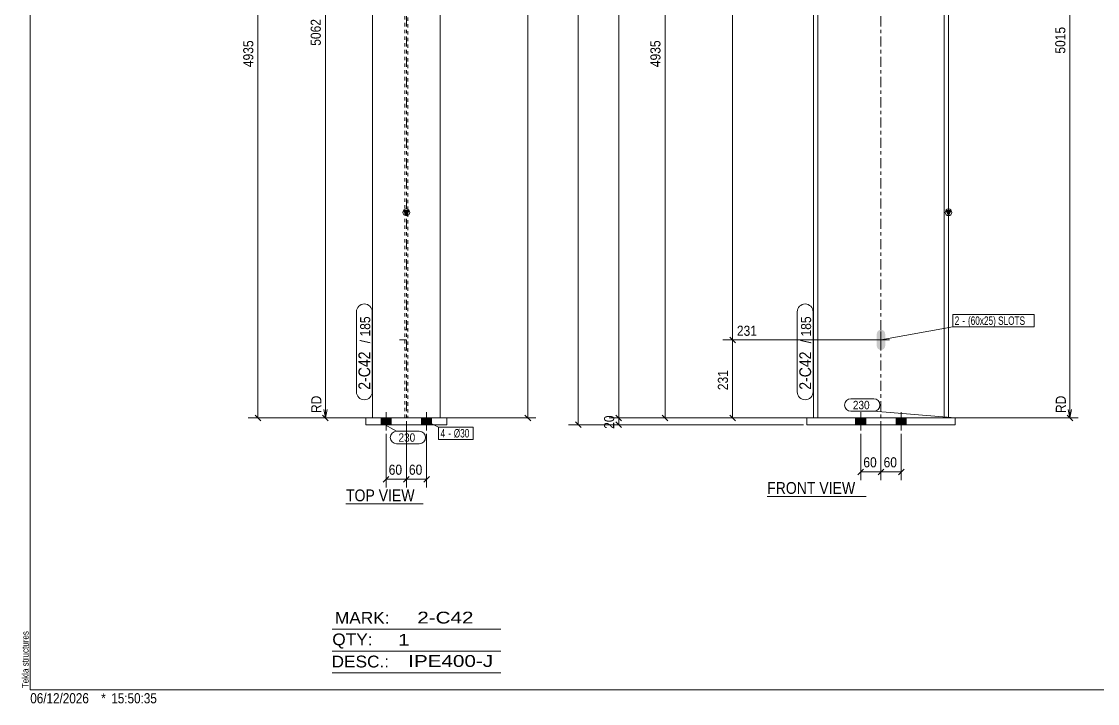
# Model space of a CAD drawing. Header units: millimetres. Extents: x 2 to 579, y 1 to 405.
# Drawn here: x 2.4 to 321.3, y 1 to 203 of the extents above; entities that cross this region are included whole.
import ezdxf

# ---------------------------------------------------------------- set-up
doc = ezdxf.new("R2010")
doc.units = ezdxf.units.MM
for name, pattern in [('XKITLINE00', [0]), ('XKITLINE01', [4, 1, -1, 1, -1]), ('XKITLINE02', [4, 2, -2]), ('XKITLINE03', [6, 3, -1, 1, -1])]:
    doc.linetypes.add(name, pattern=pattern)
for name, color, linetype, lineweight in [('Bolt', 3, 'Continuous', 0), ('BoltMark', 7, 'Continuous', 0), ('Dimensions', 7, 'Continuous', 0), ('DrawingSheet', 5, 'Continuous', 0), ('OtherObjectType', 7, 'Continuous', 0), ('Part', 2, 'Continuous', 0), ('PartMark', 7, 'Continuous', 0)]:
    doc.layers.add(name, color=color, linetype=linetype, lineweight=lineweight)
doc.styles.add('ARIAL', font='ARIAL.TTF')
doc.styles.add('ARIAL_NARROW', font='ARIALN.TTF')

# ---------------------------------------------------------------- blocks, each defined once
blk = doc.blocks.new('*A2')
at = {"layer": 'Bolt'}
for points in [[(257.6, 326.5), (257.12, 326.41), (256.65, 326.5), (256.24, 326.77), (255.97, 327.18), (255.87, 327.66), (255.87, 331.16), (255.97, 331.64), (256.24, 332.04), (256.65, 332.31), (257.12, 332.41), (257.6, 332.31), (258.01, 332.04), (258.28, 331.64), (258.37, 331.16), (258.37, 327.66), (258.28, 327.18), (258.01, 326.77)], [(257.6, 105.77), (257.12, 105.67), (256.65, 105.77), (256.24, 106.04), (255.97, 106.45), (255.87, 106.92), (255.87, 110.42), (255.97, 110.9), (256.24, 111.31), (256.65, 111.58), (257.12, 111.67), (257.6, 111.58), (258.01, 111.31), (258.28, 110.9), (258.37, 110.42), (258.37, 106.92), (258.28, 106.45), (258.01, 106.04)]]:
    blk.add_hatch(color=3, dxfattribs=at).paths.add_polyline_path(points, flags=17)
at = {"layer": 'Bolt', "color": 3, "linetype": 'XKITLINE00', "lineweight": 0}
for p, q in [((257.12, 331.91), (257.12, 326.91)), ((259.62, 329.41), (254.62, 329.41)), ((259.62, 108.67), (254.62, 108.67)), ((257.12, 111.17), (257.12, 106.17))]:
    blk.add_line(p, q, dxfattribs=at)
blk = doc.blocks.new('*A5')
at = {"layer": 'Bolt'}
for points in [[(252.62, 85.55), (252.62, 83.55), (249.62, 83.55), (249.62, 85.55)], [(252.62, 85.55), (252.62, 83.55), (249.62, 83.55), (249.62, 85.55)], [(264.62, 85.55), (264.62, 83.55), (261.62, 83.55), (261.62, 85.55)], [(264.62, 85.55), (264.62, 83.55), (261.62, 83.55), (261.62, 85.55)]]:
    blk.add_hatch(color=3, dxfattribs=at).paths.add_polyline_path(points, flags=17)
at = {"layer": 'Bolt', "color": 3, "linetype": 'XKITLINE00', "lineweight": 0}
for p, q in [((251.12, 87.3), (251.12, 81.8)), ((251.12, 87.3), (251.12, 81.8)), ((263.12, 87.3), (263.12, 81.8)), ((263.12, 87.3), (263.12, 81.8)), ((249.62, 85.55), (249.62, 83.55)), ((249.62, 85.55), (249.62, 83.55)), ((252.62, 85.55), (252.62, 83.55)), ((252.62, 85.55), (252.62, 83.55)), ((261.62, 85.55), (261.62, 83.55)), ((261.62, 85.55), (261.62, 83.55)), ((264.62, 85.55), (264.62, 83.55)), ((264.62, 85.55), (264.62, 83.55))]:
    blk.add_line(p, q, dxfattribs=at)
blk = doc.blocks.new('*A7')
at = {"layer": 'Part'}
blk.add_hatch(color=2, dxfattribs=at).paths.add_polyline_path([(276.32, 146.95), (277.92, 146.95), (277.12, 145.55)], flags=17)
at = {"layer": 'Part', "color": 7, "linetype": 'XKITLINE03', "lineweight": 0}
for p, q in [((257.12, 206.27), (257.12, 383.6)), ((257.12, 75.55), (257.12, 206.17))]:
    blk.add_line(p, q, dxfattribs=at)
at = {"layer": 'Part', "color": 2, "linetype": 'XKITLINE00', "lineweight": 0}
for p, q in [((237.12, 375.71), (238.42, 375.57)), ((237.12, 375.71), (237.12, 206.27)), ((238.42, 375.57), (238.42, 344)), ((275.82, 371.63), (275.82, 344)), ((275.82, 371.63), (277.12, 371.49)), ((277.12, 371.49), (277.12, 206.27)), ((238.42, 343), (238.42, 206.27)), ((275.82, 343), (275.82, 206.27)), ((237.12, 206.17), (237.12, 85.55)), ((238.42, 206.17), (238.42, 85.55)), ((275.82, 206.17), (275.82, 85.55)), ((277.12, 206.17), (277.12, 85.55)), ((277.12, 145.55), (276.32, 146.95)), ((276.32, 146.95), (277.92, 146.95)), ((277.92, 146.95), (277.12, 145.55))]:
    blk.add_line(p, q, dxfattribs=at)
at = {"layer": 'Part', "color": 7, "linetype": 'XKITLINE01', "lineweight": 0}
for p, q in [((238.42, 375.57), (275.82, 371.63)), ((238.42, 344), (238.42, 343)), ((275.82, 344), (275.82, 343)), ((277.12, 85.55), (237.12, 85.55))]:
    blk.add_line(p, q, dxfattribs=at)
at = {"layer": 'Part', "color": 2, "linetype": 'XKITLINE00', "lineweight": 0}
blk.add_circle((277.12, 146.45), 1, dxfattribs=at)
blk = doc.blocks.new('*A8')
at = {"layer": 'Part', "color": 2, "linetype": 'XKITLINE00', "lineweight": 0}
for p, q in [((279.12, 85.55), (235.12, 85.55)), ((235.12, 85.55), (235.12, 83.55)), ((279.12, 83.55), (235.12, 83.55)), ((279.12, 85.55), (279.12, 83.55))]:
    blk.add_line(p, q, dxfattribs=at)
blk = doc.blocks.new('*A13')
at = {"layer": 'Bolt', "color": 3, "linetype": 'XKITLINE02', "lineweight": 0}
for p, q in [((116.05, 332.41), (116.85, 332.41)), ((114.45, 329.41), (118.45, 329.41)), ((116.05, 326.41), (116.85, 326.41)), ((116.05, 111.67), (116.85, 111.67)), ((114.45, 108.67), (118.45, 108.67)), ((116.05, 105.67), (116.85, 105.67))]:
    blk.add_line(p, q, dxfattribs=at)
blk = doc.blocks.new('*A16')
at = {"layer": 'Bolt'}
for points in [[(111.95, 85.55), (111.95, 83.55), (108.95, 83.55), (108.95, 85.55)], [(111.95, 85.55), (111.95, 83.55), (108.95, 83.55), (108.95, 85.55)], [(123.95, 85.55), (123.95, 83.55), (120.95, 83.55), (120.95, 85.55)], [(123.95, 85.55), (123.95, 83.55), (120.95, 83.55), (120.95, 85.55)]]:
    blk.add_hatch(color=3, dxfattribs=at).paths.add_polyline_path(points, flags=17)
at = {"layer": 'Bolt', "color": 3, "linetype": 'XKITLINE00', "lineweight": 0}
for p, q in [((110.45, 87.3), (110.45, 81.8)), ((110.45, 87.3), (110.45, 81.8)), ((122.45, 87.3), (122.45, 81.8)), ((122.45, 87.3), (122.45, 81.8)), ((108.95, 85.55), (108.95, 83.55)), ((108.95, 85.55), (108.95, 83.55)), ((111.95, 85.55), (111.95, 83.55)), ((111.95, 85.55), (111.95, 83.55)), ((120.95, 85.55), (120.95, 83.55)), ((120.95, 85.55), (120.95, 83.55)), ((123.95, 85.55), (123.95, 83.55)), ((123.95, 85.55), (123.95, 83.55))]:
    blk.add_line(p, q, dxfattribs=at)
blk = doc.blocks.new('*A18')
at = {"layer": 'Part'}
blk.add_hatch(color=2, dxfattribs=at).paths.add_polyline_path([(115.65, 146.95), (117.25, 146.95), (116.45, 145.55)], flags=17)
at = {"layer": 'Part', "color": 7, "linetype": 'XKITLINE03', "lineweight": 0}
for p, q in [((116.45, 206.27), (116.45, 383.6)), ((116.45, 75.55), (116.45, 206.17))]:
    blk.add_line(p, q, dxfattribs=at)
at = {"layer": 'Part', "color": 2, "linetype": 'XKITLINE00', "lineweight": 0}
for p, q in [((126.45, 375.71), (106.45, 375.71)), ((106.45, 375.71), (106.45, 206.27)), ((126.45, 206.27), (126.45, 375.71)), ((106.45, 206.17), (106.45, 85.55)), ((126.45, 85.55), (126.45, 206.17)), ((116.45, 145.55), (115.65, 146.95)), ((115.65, 146.95), (117.25, 146.95)), ((117.25, 146.95), (116.45, 145.55))]:
    blk.add_line(p, q, dxfattribs=at)
at = {"layer": 'Part', "color": 7, "linetype": 'XKITLINE01', "lineweight": 0}
for p, q in [((116.05, 375.57), (106.45, 375.57)), ((116.05, 206.27), (116.05, 375.57)), ((116.85, 375.57), (116.85, 206.27)), ((116.85, 375.57), (126.45, 375.57)), ((116.05, 371.63), (106.45, 371.63)), ((106.45, 371.49), (126.45, 371.49)), ((116.85, 371.63), (126.45, 371.63)), ((116.05, 85.55), (116.05, 206.17)), ((116.85, 206.17), (116.85, 85.55)), ((106.45, 85.55), (126.45, 85.55))]:
    blk.add_line(p, q, dxfattribs=at)
at = {"layer": 'Part', "color": 2, "linetype": 'XKITLINE00', "lineweight": 0}
blk.add_circle((116.45, 146.45), 1, dxfattribs=at)
blk = doc.blocks.new('*A19')
at = {"layer": 'Part', "color": 2, "linetype": 'XKITLINE00', "lineweight": 0}
for p, q in [((104.45, 83.55), (104.45, 85.55)), ((104.45, 85.55), (128.45, 85.55)), ((128.45, 83.55), (104.45, 83.55)), ((128.45, 85.55), (128.45, 83.55))]:
    blk.add_line(p, q, dxfattribs=at)
blk = doc.blocks.new('*A27')
at = {"layer": 'DrawingSheet', "color": 5, "linetype": 'XKITLINE00', "lineweight": 0}
for p, q in [((5, 405), (5, 5)), ((5, 5), (579, 5))]:
    blk.add_line(p, q, dxfattribs=at)
at = {"layer": 'DrawingSheet', "color": 5, "style": 'ARIAL', "width": 0.85}
blk.add_text('Tekla structures', height=2, rotation=90, dxfattribs=at).set_placement((4.5, 5.5))
blk = doc.blocks.new('*A31')
at = {"layer": 'OtherObjectType', "color": 6, "linetype": 'XKITLINE00', "lineweight": 0}
for p, q in [((94.5, 23), (144.5, 23)), ((94.5, 16.5), (144.5, 16.5)), ((94.5, 10), (144.5, 10))]:
    blk.add_line(p, q, dxfattribs=at)
at = {"layer": 'OtherObjectType', "color": 6, "style": 'ARIAL_NARROW'}
for s, width, p in [('MARK:', 1.275, (95.27, 24.58)), ('2-C42', 1.525501, (119.69, 24.65)), ('QTY:', 1.275, (94.5, 18.19)), ('1', 1.525501, (113.99, 18.05)), ('DESC.:', 1.275, (94.29, 11.63)), ('IPE400-J', 1.525501, (117, 11.79))]:
    blk.add_text(s, height=3.5, dxfattribs=dict(at, width=width)).set_placement(p)
blk = doc.blocks.new('*A34')
at = {"layer": 'OtherObjectType', "color": 7, "style": 'ARIAL_NARROW', "width": 1.008832}
for s, p in [('06/12/2026', (4.99, 1)), ('*', (26, 1)), ('15:50:35', (29, 1))]:
    blk.add_text(s, height=3, dxfattribs=at).set_placement(p)
blk = doc.blocks.new('*A35')
at = {"layer": 'Dimensions', "color": 7, "linetype": 'XKITLINE00', "lineweight": 0}
for p, q in [((236.23, 376.71), (164.55, 376.71)), ((166.55, 377.55), (168.25, 375.86)), ((167.4, 83.55), (167.4, 376.71)), ((234.12, 83.55), (164.55, 83.55)), ((166.55, 84.4), (168.25, 82.7))]:
    blk.add_line(p, q, dxfattribs=at)
at = {"layer": 'Dimensions', "color": 3}
for p in [(167.4, 376.71), (167.4, 83.55)]:
    blk.add_point(p, dxfattribs=at)
at = {"layer": 'Dimensions', "color": 3, "style": 'ARIAL', "width": 0.85}
blk.add_text('5699', height=3, rotation=90.0002, dxfattribs=at).set_placement((166.05, 225.68))
blk = doc.blocks.new('*A36')
at = {"layer": 'Dimensions', "color": 7, "linetype": 'XKITLINE00', "lineweight": 0}
for p, q in [((178.55, 86.4), (180.25, 84.7)), ((236.12, 85.55), (176.55, 85.55)), ((234.12, 83.55), (176.55, 83.55)), ((178.55, 84.4), (180.25, 82.7)), ((179.4, 83.55), (179.4, 85.55))]:
    blk.add_line(p, q, dxfattribs=at)
at = {"layer": 'Dimensions', "color": 3}
for p in [(179.4, 85.55), (179.4, 83.55)]:
    blk.add_point(p, dxfattribs=at)
at = {"layer": 'Dimensions', "color": 3, "style": 'ARIAL', "width": 0.85}
blk.add_text('20', height=3, rotation=90.0002, dxfattribs=at).set_placement((178.05, 82.32))
blk = doc.blocks.new('*A37')
at = {"layer": 'Dimensions', "color": 7, "linetype": 'XKITLINE00', "lineweight": 0}
for p, q in [((178.55, 376.56), (180.25, 374.86)), ((236.12, 375.71), (176.55, 375.71)), ((179.4, 85.55), (179.4, 375.71)), ((178.55, 86.4), (180.25, 84.7)), ((236.12, 85.55), (176.55, 85.55))]:
    blk.add_line(p, q, dxfattribs=at)
at = {"layer": 'Dimensions', "color": 3}
for p in [(179.4, 375.71), (179.4, 85.55)]:
    blk.add_point(p, dxfattribs=at)
at = {"layer": 'Dimensions', "color": 3, "style": 'ARIAL', "width": 0.85}
blk.add_text('5669', height=3, rotation=90.0002, dxfattribs=at).set_placement((178.05, 226.18))
blk = doc.blocks.new('*A39')
at = {"layer": 'Dimensions', "color": 7, "linetype": 'XKITLINE00', "lineweight": 0}
for p, q in [((192.28, 303.12), (193.97, 301.43)), ((237.42, 302.27), (190.27, 302.27)), ((193.12, 85.55), (193.12, 302.27)), ((192.28, 86.4), (193.97, 84.7)), ((236.12, 85.55), (190.27, 85.55))]:
    blk.add_line(p, q, dxfattribs=at)
at = {"layer": 'Dimensions', "color": 3}
for p in [(193.12, 302.27), (193.12, 85.55)]:
    blk.add_point(p, dxfattribs=at)
at = {"layer": 'Dimensions', "color": 3, "style": 'ARIAL', "width": 0.85}
blk.add_text('4935', height=3, dxfattribs=at).set_placement((194.42, 303.47))
blk.add_text('4935', height=3, rotation=90.0002, dxfattribs=at).set_placement((191.77, 189.46))
blk = doc.blocks.new('*A41')
at = {"layer": 'Dimensions', "color": 7, "linetype": 'XKITLINE00', "lineweight": 0}
for p, q in [((256.12, 108.67), (210.27, 108.67)), ((212.28, 109.52), (213.97, 107.83)), ((213.12, 85.55), (213.12, 108.67)), ((212.28, 86.4), (213.97, 84.7)), ((236.12, 85.55), (210.27, 85.55))]:
    blk.add_line(p, q, dxfattribs=at)
at = {"layer": 'Dimensions', "color": 3}
for p in [(213.12, 108.67), (213.12, 85.55)]:
    blk.add_point(p, dxfattribs=at)
at = {"layer": 'Dimensions', "color": 3, "style": 'ARIAL', "width": 0.85}
blk.add_text('231', height=3, dxfattribs=at).set_placement((214.42, 109.87))
blk.add_text('231', height=3, rotation=90.0002, dxfattribs=at).set_placement((211.77, 93.77))
blk = doc.blocks.new('*A42')
at = {"layer": 'Dimensions', "color": 7, "linetype": 'XKITLINE00', "lineweight": 0}
for p, q in [((256.12, 329.41), (210.27, 329.41)), ((212.28, 330.26), (213.97, 328.56)), ((213.12, 108.67), (213.12, 329.41)), ((256.12, 108.67), (210.27, 108.67)), ((212.28, 109.52), (213.97, 107.83))]:
    blk.add_line(p, q, dxfattribs=at)
at = {"layer": 'Dimensions', "color": 3}
for p in [(213.12, 329.41), (213.12, 108.67)]:
    blk.add_point(p, dxfattribs=at)
at = {"layer": 'Dimensions', "color": 3, "style": 'ARIAL', "width": 0.85}
blk.add_text('5206', height=3, dxfattribs=at).set_placement((214.42, 330.61))
blk.add_text('4975', height=3, rotation=90.0002, dxfattribs=at).set_placement((211.77, 214.59))
blk = doc.blocks.new('*A44')
at = {"layer": 'Dimensions', "color": 7, "linetype": 'XKITLINE00', "lineweight": 0}
for p, q in [((282.07, 310.27), (315.52, 310.27)), ((312.28, 311.11), (313.97, 309.42)), ((313.12, 85.55), (313.12, 310.27)), ((313.12, 92.77), (313.12, 85.55)), ((312.28, 86.4), (313.97, 84.7)), ((312.62, 88.05), (313.12, 85.55)), ((313.62, 88.05), (313.12, 85.55)), ((278.12, 85.55), (315.52, 85.55)), ((278.12, 85.55), (315.52, 85.55))]:
    blk.add_line(p, q, dxfattribs=at)
at = {"layer": 'Dimensions', "color": 3}
for p in [(313.12, 310.27), (313.12, 85.55)]:
    blk.add_point(p, dxfattribs=at)
at = {"layer": 'Dimensions', "color": 7}
blk.add_point((313.12, 85.55), dxfattribs=at)
at = {"layer": 'Dimensions', "color": 3, "style": 'ARIAL', "width": 0.85}
blk.add_text('5015', height=3, dxfattribs=at).set_placement((298.42, 311.47))
for s, p in [('5015', (311.77, 193.46)), ('RD', (311.92, 86.99))]:
    blk.add_text(s, height=3, rotation=90.0002, dxfattribs=at).set_placement(p)
blk = doc.blocks.new('*A51')
at = {"layer": 'Dimensions', "color": 7, "linetype": 'XKITLINE00', "lineweight": 0}
for p, q in [((257.12, 84.55), (257.12, 67.15)), ((251.12, 80.8), (251.12, 67.15)), ((251.97, 70.4), (250.28, 68.7)), ((257.97, 70.4), (256.28, 68.7)), ((251.12, 69.55), (257.12, 69.55))]:
    blk.add_line(p, q, dxfattribs=at)
at = {"layer": 'Dimensions', "color": 3}
for p in [(251.12, 69.55), (257.12, 69.55)]:
    blk.add_point(p, dxfattribs=at)
at = {"layer": 'Dimensions', "color": 3, "style": 'ARIAL', "width": 0.85}
blk.add_text('60', height=3, dxfattribs=at).set_placement((251.9, 70.9))
blk = doc.blocks.new('*A52')
at = {"layer": 'Dimensions', "color": 7, "linetype": 'XKITLINE00', "lineweight": 0}
for p, q in [((257.12, 84.55), (257.12, 67.15)), ((263.12, 80.8), (263.12, 67.15)), ((257.97, 70.4), (256.28, 68.7)), ((263.97, 70.4), (262.28, 68.7)), ((257.12, 69.55), (263.12, 69.55))]:
    blk.add_line(p, q, dxfattribs=at)
at = {"layer": 'Dimensions', "color": 3}
for p in [(257.12, 69.55), (263.12, 69.55)]:
    blk.add_point(p, dxfattribs=at)
at = {"layer": 'Dimensions', "color": 3, "style": 'ARIAL', "width": 0.85}
blk.add_text('60', height=3, dxfattribs=at).set_placement((257.9, 70.9))
blk = doc.blocks.new('*A56')
at = {"layer": 'BoltMark', "color": 7, "linetype": 'XKITLINE00', "lineweight": 0}
for p, q in [((278.38, 116.22), (302.5, 116.22)), ((278.38, 112.52), (278.38, 116.22)), ((302.5, 112.52), (302.5, 116.22)), ((257.12, 108.67), (278.38, 112.52)), ((278.38, 112.52), (302.5, 112.52))]:
    blk.add_line(p, q, dxfattribs=at)
at = {"layer": 'BoltMark', "color": 3, "style": 'ARIAL_NARROW', "width": 0.85}
for s, p in [('2', (278.98, 113.12)), ('(60x25) SLOTS', (282.91, 113.12)), ('-', (281.25, 113.12))]:
    blk.add_text(s, height=2.5, dxfattribs=at).set_placement(p)
blk = doc.blocks.new('*A59')
at = {"layer": 'PartMark', "color": 7, "linetype": 'XKITLINE00', "lineweight": 0}
for p, q in [((248.2, 91.21), (254.96, 91.21)), ((248.2, 87.51), (254.96, 87.51)), ((279.12, 85.55), (254.96, 87.51))]:
    blk.add_line(p, q, dxfattribs=at)
for centre, start, end in [((248.2, 89.36), 90, 270), ((254.96, 89.36), 270, 90)]:
    blk.add_arc(centre, 1.85, start, end, dxfattribs=at)
at = {"layer": 'PartMark', "color": 3, "style": 'ARIAL', "width": 0.85}
blk.add_text('230', height=2.5, dxfattribs=at).set_placement((248.8, 88.11))
blk = doc.blocks.new('*A60')
at = {"layer": 'PartMark', "color": 7, "linetype": 'XKITLINE00', "lineweight": 0}
for p, q in [((232.32, 93.3), (232.32, 116.95)), ((237.02, 93.3), (237.02, 116.95))]:
    blk.add_line(p, q, dxfattribs=at)
for centre, start, end in [((234.67, 116.95), 0, 180), ((234.67, 93.3), 180, 0)]:
    blk.add_arc(centre, 2.35, start, end, dxfattribs=at)
at = {"layer": 'PartMark', "color": 3, "style": 'ARIAL', "width": 0.85}
for s, p in [('185', (236.42, 109.67)), ('/', (236.42, 107.66))]:
    blk.add_text(s, height=3, rotation=90.0002, dxfattribs=at).set_placement(p)
at = {"layer": 'PartMark', "color": 1, "style": 'ARIAL', "width": 0.85}
blk.add_text('2-C42', height=3.5, rotation=90.0002, dxfattribs=at).set_placement((236.42, 93.9))
blk = doc.blocks.new('*A63')
at = {"layer": 'OtherObjectType', "color": 7, "linetype": 'XKITLINE00', "lineweight": 0}
blk.add_line((223.39, 62.3), (252.69, 62.3), dxfattribs=at)
at = {"layer": 'OtherObjectType', "color": 7, "style": 'ARIAL', "width": 0.85}
blk.add_text('FRONT VIEW', height=3.5, dxfattribs=at).set_placement((223.39, 63.05))
blk = doc.blocks.new('*A65')
at = {"layer": 'Dimensions', "color": 7, "linetype": 'XKITLINE00', "lineweight": 0}
for p, q in [((116.45, 84.55), (116.45, 64.96)), ((110.45, 80.8), (110.45, 64.96)), ((111.3, 68.21), (109.6, 66.51)), ((110.45, 67.36), (116.45, 67.36)), ((117.3, 68.21), (115.6, 66.51))]:
    blk.add_line(p, q, dxfattribs=at)
at = {"layer": 'Dimensions', "color": 3}
for p in [(110.45, 67.36), (116.45, 67.36)]:
    blk.add_point(p, dxfattribs=at)
at = {"layer": 'Dimensions', "color": 3, "style": 'ARIAL', "width": 0.85}
blk.add_text('60', height=3, dxfattribs=at).set_placement((111.22, 68.71))
blk = doc.blocks.new('*A66')
at = {"layer": 'Dimensions', "color": 7, "linetype": 'XKITLINE00', "lineweight": 0}
for p, q in [((116.45, 84.55), (116.45, 64.96)), ((122.45, 80.8), (122.45, 64.96)), ((117.3, 68.21), (115.6, 66.51)), ((116.45, 67.36), (122.45, 67.36)), ((123.3, 68.21), (121.6, 66.51))]:
    blk.add_line(p, q, dxfattribs=at)
at = {"layer": 'Dimensions', "color": 3}
for p in [(116.45, 67.36), (122.45, 67.36)]:
    blk.add_point(p, dxfattribs=at)
at = {"layer": 'Dimensions', "color": 3, "style": 'ARIAL', "width": 0.85}
blk.add_text('60', height=3, dxfattribs=at).set_placement((117.22, 68.71))
blk = doc.blocks.new('*A69')
at = {"layer": 'Dimensions', "color": 7, "linetype": 'XKITLINE00', "lineweight": 0}
for p, q in [((132.85, 343), (154.85, 343)), ((151.6, 343.84), (153.3, 342.15)), ((152.45, 85.55), (152.45, 343)), ((151.6, 86.4), (153.3, 84.7)), ((127.45, 85.55), (154.85, 85.55))]:
    blk.add_line(p, q, dxfattribs=at)
at = {"layer": 'Dimensions', "color": 3}
for p in [(152.45, 343), (152.45, 85.55)]:
    blk.add_point(p, dxfattribs=at)
at = {"layer": 'Dimensions', "color": 3, "style": 'ARIAL', "width": 0.85}
blk.add_text('5342', height=3, dxfattribs=at).set_placement((142.25, 344.2))
blk.add_text('5342', height=3, rotation=90.0002, dxfattribs=at).set_placement((151.1, 209.82))
blk = doc.blocks.new('*A71')
at = {"layer": 'Dimensions', "color": 7, "linetype": 'XKITLINE00', "lineweight": 0}
for p, q in [((71.6, 303.12), (73.3, 301.43)), ((106.05, 302.27), (69.6, 302.27)), ((72.45, 85.55), (72.45, 302.27)), ((71.6, 86.4), (73.3, 84.7)), ((105.45, 85.55), (69.6, 85.55))]:
    blk.add_line(p, q, dxfattribs=at)
at = {"layer": 'Dimensions', "color": 3}
for p in [(72.45, 302.27), (72.45, 85.55)]:
    blk.add_point(p, dxfattribs=at)
at = {"layer": 'Dimensions', "color": 3, "style": 'ARIAL', "width": 0.85}
blk.add_text('4935', height=3, dxfattribs=at).set_placement((73.75, 303.47))
blk.add_text('4935', height=3, rotation=90.0002, dxfattribs=at).set_placement((71.1, 189.46))
blk = doc.blocks.new('*A73')
at = {"layer": 'Dimensions', "color": 7, "linetype": 'XKITLINE00', "lineweight": 0}
for p, q in [((91.6, 315.8), (93.3, 314.1)), ((110.45, 314.95), (89.6, 314.95)), ((92.45, 85.55), (92.45, 314.95)), ((92.45, 92.77), (92.45, 85.55)), ((91.6, 86.4), (93.3, 84.7)), ((91.95, 88.05), (92.45, 85.55)), ((92.95, 88.05), (92.45, 85.55)), ((105.45, 85.55), (87.95, 85.55)), ((105.45, 85.55), (89.6, 85.55))]:
    blk.add_line(p, q, dxfattribs=at)
at = {"layer": 'Dimensions', "color": 3}
for p in [(92.45, 314.95), (92.45, 85.55)]:
    blk.add_point(p, dxfattribs=at)
at = {"layer": 'Dimensions', "color": 7}
blk.add_point((92.45, 85.55), dxfattribs=at)
at = {"layer": 'Dimensions', "color": 3, "style": 'ARIAL', "width": 0.85}
blk.add_text('5062', height=3, dxfattribs=at).set_placement((93.75, 316.15))
for s, p in [('5062', (91.1, 195.8)), ('RD', (91.25, 86.99))]:
    blk.add_text(s, height=3, rotation=90.0002, dxfattribs=at).set_placement(p)
blk = doc.blocks.new('*A81')
at = {"layer": 'BoltMark', "color": 7, "linetype": 'XKITLINE00', "lineweight": 0}
for p, q in [((122.45, 84.55), (125.99, 82.86)), ((125.99, 82.86), (136.28, 82.86)), ((125.99, 79.16), (125.99, 82.86)), ((136.28, 79.16), (136.28, 82.86)), ((125.99, 79.16), (136.28, 79.16))]:
    blk.add_line(p, q, dxfattribs=at)
at = {"layer": 'BoltMark', "color": 3, "style": 'ARIAL_NARROW', "width": 0.85}
for s, p in [('4', (126.59, 79.76)), ('-', (128.86, 79.76)), ('Ø30', (130.51, 79.76))]:
    blk.add_text(s, height=2.5, dxfattribs=at).set_placement(p)
blk = doc.blocks.new('*A86')
at = {"layer": 'PartMark', "color": 7, "linetype": 'XKITLINE00', "lineweight": 0}
for p, q in [((109.28, 83.98), (113.52, 81.59)), ((113.52, 81.59), (120.28, 81.59)), ((113.52, 77.89), (120.28, 77.89))]:
    blk.add_line(p, q, dxfattribs=at)
for centre, start, end in [((113.52, 79.74), 90, 270), ((120.28, 79.74), 270, 90)]:
    blk.add_arc(centre, 1.85, start, end, dxfattribs=at)
at = {"layer": 'PartMark', "color": 3, "style": 'ARIAL', "width": 0.85}
blk.add_text('230', height=2.5, dxfattribs=at).set_placement((114.12, 78.49))
blk = doc.blocks.new('*A87')
at = {"layer": 'PartMark', "color": 7, "linetype": 'XKITLINE00', "lineweight": 0}
for p, q in [((101.65, 93.3), (101.65, 116.95)), ((106.35, 93.3), (106.35, 116.95))]:
    blk.add_line(p, q, dxfattribs=at)
for centre, start, end in [((104, 116.95), 0, 180), ((104, 93.3), 180, 0)]:
    blk.add_arc(centre, 2.35, start, end, dxfattribs=at)
at = {"layer": 'PartMark', "color": 3, "style": 'ARIAL', "width": 0.85}
for s, p in [('185', (105.75, 109.67)), ('/', (105.75, 107.66))]:
    blk.add_text(s, height=3, rotation=90.0002, dxfattribs=at).set_placement(p)
at = {"layer": 'PartMark', "color": 1, "style": 'ARIAL', "width": 0.85}
blk.add_text('2-C42', height=3.5, rotation=90.0002, dxfattribs=at).set_placement((105.75, 93.9))
blk = doc.blocks.new('*A88')
at = {"layer": 'OtherObjectType', "color": 7, "linetype": 'XKITLINE00', "lineweight": 0}
blk.add_line((98.56, 60.11), (121.39, 60.11), dxfattribs=at)
at = {"layer": 'OtherObjectType', "color": 7, "style": 'ARIAL', "width": 0.85}
blk.add_text('TOP VIEW', height=3.5, dxfattribs=at).set_placement((98.56, 60.86))

msp = doc.modelspace()

# ---------------------------------------------------------------- block references
at = {"lineweight": 0}
for name in ['*A27', '*A35', '*A37', '*A69', '*A13', '*A42', '*A2', '*A73', '*A44', '*A71', '*A39', '*A87', '*A60', '*A56', '*A41', '*A59', '*A16', '*A36', '*A5', '*A19', '*A86', '*A65', '*A66', '*A81', '*A8', '*A51', '*A52', '*A88', '*A63', '*A31', '*A34']:
    msp.add_blockref(name, (0, 0), dxfattribs=at)
at = {"layer": 'Part', "lineweight": 0}
for name in ['*A18', '*A7']:
    msp.add_blockref(name, (0, 0), dxfattribs=at)

doc.saveas('drawing.dxf')
